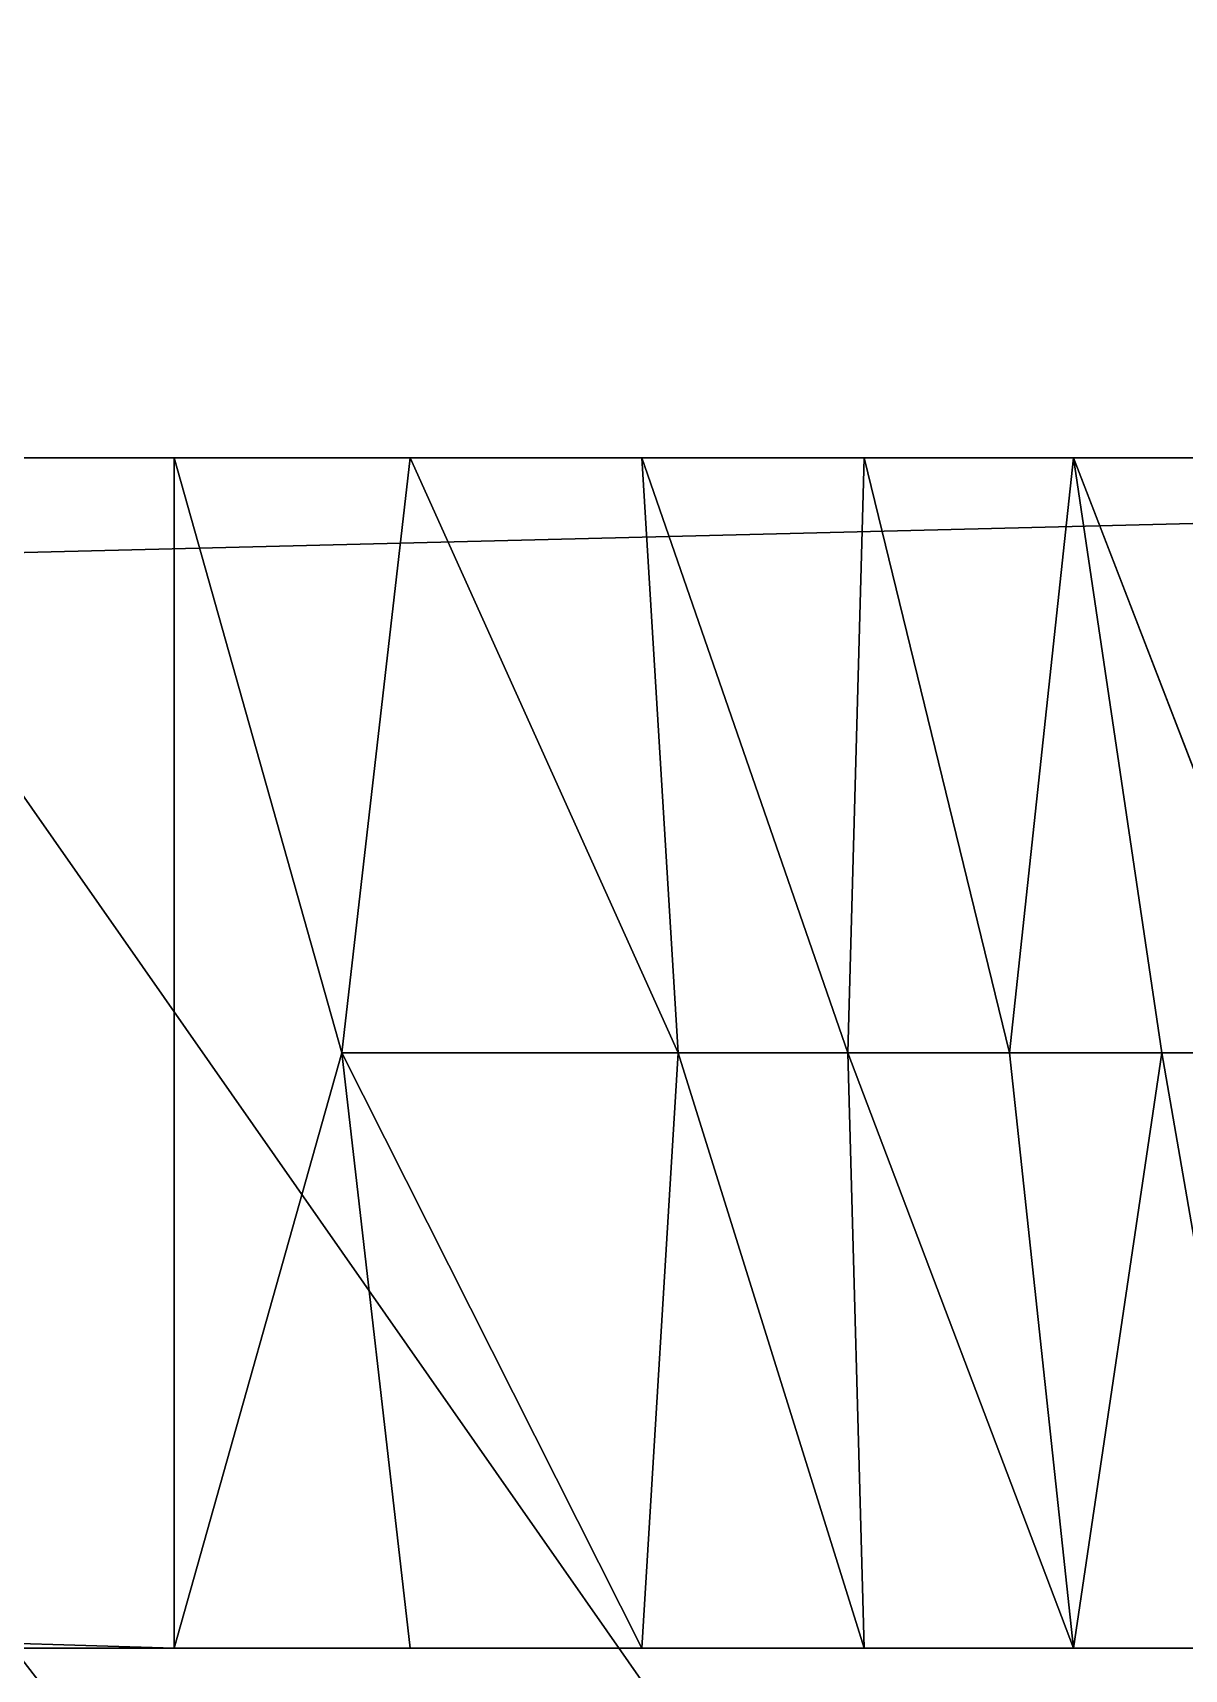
# Model space of a CAD drawing. Extents: x 207 to 387, y 94 to 160.
# Drawn here: x 363.16 to 366.97, y 121.37 to 126.78 of the extents above; entities that cross this region are included whole.
import ezdxf

# ---------------------------------------------------------------- set-up
doc = ezdxf.new("R2010")
doc.units = 0
doc.header["$LTSCALE"] = 2.54
doc.layers.get('0').update_dxf_attribs({"color": 13, "linetype": 'CONTINUOUS'})

# ---------------------------------------------------------------- blocks, each defined once
blk = doc.blocks.new('SP_05_ALTFIELD_CREDENZA_DW')
at = {"color": 23}
for p, q in [((10.9688, 38.25), (169.0312, 38.25)), ((10.9688, 38.25), (169.0312, 38.25)), ((19.4556, 38.25, 6.3712), (20.0894, 38.25, 5.9124)), ((19.4556, 38.25, 6.3712), (20.0894, 38.25, 5.9124)), ((20.0894, 38.25, 5.9124), (20.7809, 38.25, 5.546)), ((20.0894, 38.25, 5.9124), (20.7809, 38.25, 5.546)), ((20.7809, 38.25, 5.546), (21.5164, 38.25, 5.2791)), ((20.7809, 38.25, 5.546), (21.5164, 38.25, 5.2791)), ((21.5164, 38.25, 5.2791), (22.2819, 38.25, 5.1169)), ((21.5164, 38.25, 5.2791), (22.2819, 38.25, 5.1169)), ((22.2819, 38.25, 5.1169), (23.0625, 38.25, 5.0625)), ((22.2819, 38.25, 5.1169), (23.0625, 38.25, 5.0625)), ((23.0625, 38.25, 5.0625), (156.9375, 38.25, 5.0625)), ((23.0625, 38.25, 5.0625), (156.9375, 38.25, 5.0625)), ((169.0312, 34.3125), (10.9688, 34.3125)), ((169.0312, 34.3125), (10.9688, 34.3125)), ((19.4556, 34.3125, 6.3712), (20.0894, 34.3125, 5.9124)), ((19.4556, 34.3125, 6.3712), (20.0894, 34.3125, 5.9124)), ((20.0894, 34.3125, 5.9124), (20.7809, 34.3125, 5.546)), ((20.0894, 34.3125, 5.9124), (20.7809, 34.3125, 5.546)), ((20.7809, 34.3125, 5.546), (21.5164, 34.3125, 5.2791)), ((20.7809, 34.3125, 5.546), (21.5164, 34.3125, 5.2791)), ((21.5164, 34.3125, 5.2791), (22.2819, 34.3125, 5.1169)), ((21.5164, 34.3125, 5.2791), (22.2819, 34.3125, 5.1169)), ((22.2819, 34.3125, 5.1169), (23.0625, 34.3125, 5.0625)), ((22.2819, 34.3125, 5.1169), (23.0625, 34.3125, 5.0625)), ((23.0625, 34.3125, 5.0625), (156.9375, 34.3125, 5.0625)), ((23.0625, 34.3125, 5.0625), (156.9375, 34.3125, 5.0625))]:
    blk.add_line(p, q, dxfattribs=at)
at = {"color": 0}
for p, q in [((19.4556, 38.25, 6.3712), (19.7969, 36.2813, 6.1075)), ((19.4556, 38.25, 6.3712), (19.7969, 36.2813, 6.1075)), ((20.0894, 38.25, 5.9124), (19.7969, 36.2813, 6.1075)), ((20.0894, 38.25, 5.9124), (19.7969, 36.2813, 6.1075)), ((20.8356, 36.2813, 5.5221), (20.0894, 38.25, 5.9124)), ((20.0894, 38.25, 5.9124), (20.3007, 36.2813, 5.7872)), ((20.8356, 36.2813, 5.5221), (20.0894, 38.25, 5.9124)), ((20.0894, 38.25, 5.9124), (20.3007, 36.2813, 5.7872)), ((20.7809, 38.25, 5.546), (21.3956, 36.2813, 5.3152)), ((20.7809, 38.25, 5.546), (21.3956, 36.2813, 5.3152)), ((20.7809, 38.25, 5.546), (20.8356, 36.2813, 5.5221)), ((20.7809, 38.25, 5.546), (20.8356, 36.2813, 5.5221)), ((21.3956, 36.2813, 5.3152), (21.5164, 38.25, 5.2791)), ((21.3956, 36.2813, 5.3152), (21.5164, 38.25, 5.2791)), ((21.5164, 38.25, 5.2791), (22.5076, 36.2813, 5.0899)), ((21.5164, 38.25, 5.2791), (22.5076, 36.2813, 5.0899)), ((22.2819, 38.25, 5.1169), (22.5076, 36.2813, 5.0899)), ((22.2819, 38.25, 5.1169), (22.5076, 36.2813, 5.0899)), ((23.0625, 38.25, 5.0625), (22.5076, 36.2813, 5.0899)), ((23.0625, 38.25, 5.0625), (22.5076, 36.2813, 5.0899)), ((23.0625, 38.25, 5.0625), (23.0625, 34.3125, 5.0625)), ((23.0625, 38.25, 5.0625), (23.0625, 34.3125, 5.0625)), ((20.0894, 34.3125, 5.9124), (19.3299, 36.2813, 6.4794)), ((19.7969, 36.2813, 6.1075), (19.3299, 36.2813, 6.4794)), ((20.0894, 34.3125, 5.9124), (19.3299, 36.2813, 6.4794)), ((19.7969, 36.2813, 6.1075), (19.3299, 36.2813, 6.4794)), ((20.3007, 36.2813, 5.7872), (19.7969, 36.2813, 6.1075)), ((19.7969, 36.2813, 6.1075), (20.0894, 34.3125, 5.9124)), ((19.7969, 36.2813, 6.1075), (20.0894, 34.3125, 5.9124)), ((20.3007, 36.2813, 5.7872), (19.7969, 36.2813, 6.1075)), ((20.3007, 36.2813, 5.7872), (20.0894, 34.3125, 5.9124)), ((20.3007, 36.2813, 5.7872), (20.0894, 34.3125, 5.9124)), ((20.8356, 36.2813, 5.5221), (20.3007, 36.2813, 5.7872)), ((20.3007, 36.2813, 5.7872), (20.7809, 34.3125, 5.546)), ((20.3007, 36.2813, 5.7872), (20.7809, 34.3125, 5.546)), ((20.8356, 36.2813, 5.5221), (20.3007, 36.2813, 5.7872)), ((20.8356, 36.2813, 5.5221), (20.7809, 34.3125, 5.546)), ((20.8356, 36.2813, 5.5221), (20.7809, 34.3125, 5.546)), ((21.5164, 34.3125, 5.2791), (20.8356, 36.2813, 5.5221)), ((21.3956, 36.2813, 5.3152), (20.8356, 36.2813, 5.5221)), ((21.5164, 34.3125, 5.2791), (20.8356, 36.2813, 5.5221)), ((21.3956, 36.2813, 5.3152), (20.8356, 36.2813, 5.5221)), ((22.5076, 36.2813, 5.0899), (21.3956, 36.2813, 5.3152)), ((21.3956, 36.2813, 5.3152), (22.2819, 34.3125, 5.1169)), ((21.3956, 36.2813, 5.3152), (22.2819, 34.3125, 5.1169)), ((21.3956, 36.2813, 5.3152), (21.5164, 34.3125, 5.2791)), ((21.3956, 36.2813, 5.3152), (21.5164, 34.3125, 5.2791)), ((22.5076, 36.2813, 5.0899), (21.3956, 36.2813, 5.3152)), ((22.5076, 36.2813, 5.0899), (22.2819, 34.3125, 5.1169)), ((22.5076, 36.2813, 5.0899), (22.2819, 34.3125, 5.1169)), ((22.5076, 36.2813, 5.0899), (23.0625, 34.3125, 5.0625)), ((22.5076, 36.2813, 5.0899), (23.0625, 34.3125, 5.0625))]:
    blk.add_line(p, q, dxfattribs=at)
at = {"color": 23}
mesh = blk.add_polyface(dxfattribs=at)
corners = [(0, 65.8125, 90), (180, 6.75, 90), (0, 6.75, 90), (180, 65.8125, 90)]
mesh.append_faces([[corners[k] for k in face] for face in [(0, 1, 2), (1, 0, 3)]], dxfattribs={"vtx0": -1, "color": 23})
mesh = blk.add_polyface(dxfattribs=at)
corners = [(180, 6.75, 19.125), (0, 65.8125, 19.125), (0, 6.75, 19.125), (180, 65.8125, 19.125)]
mesh.append_faces([[corners[k] for k in face] for face in [(0, 1, 2), (1, 0, 3)]], dxfattribs={"vtx0": -1, "color": 23})
mesh = blk.add_polyface(dxfattribs=at)
corners = [(177.1875, 6.75, 87.1875), (2.8125, 65.8125, 87.1875), (2.8125, 6.75, 87.1875), (177.1875, 65.8125, 87.1875)]
mesh.append_faces([[corners[k] for k in face] for face in [(0, 1, 2), (1, 0, 3)]], dxfattribs={"vtx0": -1, "color": 23})
mesh = blk.add_polyface(dxfattribs=at)
corners = [(2.8125, 65.8125, 21.9375), (177.0813, 6.75, 21.9375), (2.8125, 6.75, 21.9375), (177.0813, 65.8125, 21.9375), (177.0813, 36.2813, 21.9375)]
mesh.append_faces([[corners[k] for k in face] for face in [(0, 1, 2), (1, 3, 4)]], dxfattribs={"vtx0": -1, "color": 23})
mesh.append_faces([[corners[k] for k in face] for face in [(1, 0, 3)]], dxfattribs={"vtx0": -1, "vtx2": -1, "color": 23})
mesh = blk.add_polyface(dxfattribs=at)
corners = [(43.9875, 12.375, 53.486), (43.5938, 59.5125, 53.486), (43.5938, 12.375, 53.486), (43.9875, 59.5125, 53.486), (43.5938, 6.75, 53.486), (2.8125, 65.1375, 53.486), (2.8125, 6.75, 53.486), (43.5938, 65.1375, 53.486)]
mesh.append_faces([[corners[k] for k in face] for face in [(1, 0, 3), (4, 5, 6)]], dxfattribs={"vtx0": -1, "color": 23})
mesh.append_faces([[corners[k] for k in face] for face in [(0, 1, 2), (5, 2, 7), (7, 2, 1)]], dxfattribs={"vtx0": -1, "vtx1": -1, "color": 23})
mesh.append_faces([[corners[k] for k in face] for face in [(5, 4, 2)]], dxfattribs={"vtx0": -1, "vtx2": -1, "color": 23})
mesh = blk.add_polyface(dxfattribs=at)
corners = [(43.5938, 65.1375, 55.736), (43.5938, 12.375, 55.736), (2.8125, 65.1375, 55.736), (43.5938, 59.5125, 55.736), (43.9875, 12.375, 55.736), (43.9875, 59.5125, 55.736), (43.5938, 6.75, 55.736), (2.8125, 6.75, 55.736)]
mesh.append_faces([[corners[k] for k in face] for face in [(4, 3, 5), (2, 6, 7)]], dxfattribs={"vtx0": -1, "color": 23})
mesh.append_faces([[corners[k] for k in face] for face in [(0, 1, 2), (1, 3, 4), (6, 2, 1)]], dxfattribs={"vtx0": -1, "vtx1": -1, "color": 23})
mesh.append_faces([[corners[k] for k in face] for face in [(1, 0, 3)]], dxfattribs={"vtx0": -1, "vtx2": -1, "color": 23})
mesh = blk.add_polyface(dxfattribs=at)
corners = [(9.0494, 36.7193), (9.0494, 35.8432), (9, 36.2813), (9.195, 37.1355), (9.195, 35.427), (9.4295, 37.5087), (9.4295, 35.0538), (9.7412, 37.8205), (9.7412, 34.742), (10.1145, 38.055), (10.1145, 34.5075), (10.5307, 38.2006), (10.5307, 34.3619), (10.9688, 38.25), (10.9688, 34.3125), (169.0312, 38.25), (169.0312, 34.3125), (169.4693, 38.2006), (169.4693, 34.3619), (169.8855, 38.055), (169.8855, 34.5075), (170.2587, 37.8205), (170.2587, 34.742), (170.5705, 37.5087), (170.5705, 35.0538), (170.805, 37.1355), (170.805, 35.427), (170.9506, 36.7193), (170.9506, 35.8432), (171, 36.2813)]
mesh.append_faces([[corners[k] for k in face] for face in [(0, 1, 2), (28, 27, 29)]], dxfattribs={"vtx0": -1, "color": 23})
mesh.append_faces([[corners[k] for k in face] for face in [(1, 3, 4), (4, 5, 6), (6, 7, 8), (8, 9, 10), (10, 11, 12), (12, 13, 14), (14, 15, 16), (16, 17, 18), (18, 19, 20), (20, 21, 22), (22, 23, 24), (24, 25, 26), (26, 27, 28)]], dxfattribs={"vtx0": -1, "vtx1": -1, "color": 23})
mesh.append_faces([[corners[k] for k in face] for face in [(1, 0, 3), (4, 3, 5), (6, 5, 7), (8, 7, 9), (10, 9, 11), (12, 11, 13), (14, 13, 15), (16, 15, 17), (18, 17, 19), (20, 19, 21), (22, 21, 23), (24, 23, 25), (26, 25, 27)]], dxfattribs={"vtx0": -1, "vtx2": -1, "color": 23})
mesh = blk.add_polyface(dxfattribs=at)
corners = [(10.9688, 38.25, 0.688), (169.0312, 38.25), (10.9688, 38.25), (169.0312, 38.25, 0.688), (10.9688, 38.25, 1.376), (169.0312, 38.25, 1.376), (23.0625, 38.25, 5.0625), (22.2819, 38.25, 5.1169), (21.5164, 38.25, 5.2791), (20.7809, 38.25, 5.546), (20.0894, 38.25, 5.9124), (19.4556, 38.25, 6.3712), (18.8915, 38.25, 6.9135), (160.5444, 38.25, 6.3712), (161.1085, 38.25, 6.9135), (159.9105, 38.25, 5.9124), (159.2191, 38.25, 5.546), (158.4836, 38.25, 5.2791), (157.7181, 38.25, 5.1169), (156.9375, 38.25, 5.0625)]
mesh.append_faces([[corners[k] for k in face] for face in [(0, 1, 2), (11, 4, 12), (5, 13, 14)]], dxfattribs={"vtx0": -1, "color": 23})
mesh.append_faces([[corners[k] for k in face] for face in [(1, 0, 3), (3, 4, 5), (6, 4, 7), (7, 4, 8), (8, 4, 9), (9, 4, 10), (10, 4, 11), (13, 5, 15), (15, 5, 16), (16, 5, 17), (17, 5, 18), (18, 5, 19), (19, 5, 6)]], dxfattribs={"vtx0": -1, "vtx1": -1, "color": 23})
mesh.append_faces([[corners[k] for k in face] for face in [(5, 4, 6)]], dxfattribs={"vtx0": -1, "vtx1": -1, "vtx2": -1, "color": 23})
mesh.append_faces([[corners[k] for k in face] for face in [(3, 0, 4)]], dxfattribs={"vtx0": -1, "vtx2": -1, "color": 23})
mesh = blk.add_polyface(dxfattribs=at)
corners = [(19.7969, 36.2813, 6.1075), (19.4556, 38.25, 6.3712), (19.3299, 36.2813, 6.4794)]
mesh.append_faces([[corners[k] for k in face] for face in [(0, 1, 2)]], dxfattribs={"color": 23})
mesh = blk.add_polyface(dxfattribs=at)
corners = [(20.0894, 38.25, 5.9124), (19.4556, 38.25, 6.3712), (19.7969, 36.2813, 6.1075)]
mesh.append_faces([[corners[k] for k in face] for face in [(0, 1, 2)]], dxfattribs={"color": 23})
mesh = blk.add_polyface(dxfattribs=at)
corners = [(20.3007, 36.2813, 5.7872), (20.0894, 38.25, 5.9124), (19.7969, 36.2813, 6.1075)]
mesh.append_faces([[corners[k] for k in face] for face in [(0, 1, 2)]], dxfattribs={"color": 23})
mesh = blk.add_polyface(dxfattribs=at)
corners = [(20.8356, 36.2813, 5.5221), (20.0894, 38.25, 5.9124), (20.3007, 36.2813, 5.7872)]
mesh.append_faces([[corners[k] for k in face] for face in [(0, 1, 2)]], dxfattribs={"color": 23})
mesh = blk.add_polyface(dxfattribs=at)
corners = [(20.8356, 36.2813, 5.5221), (20.7809, 38.25, 5.546), (20.0894, 38.25, 5.9124)]
mesh.append_faces([[corners[k] for k in face] for face in [(0, 1, 2)]], dxfattribs={"color": 23})
mesh = blk.add_polyface(dxfattribs=at)
corners = [(21.5164, 38.25, 5.2791), (20.7809, 38.25, 5.546), (21.3956, 36.2813, 5.3152)]
mesh.append_faces([[corners[k] for k in face] for face in [(0, 1, 2)]], dxfattribs={"color": 23})
mesh = blk.add_polyface(dxfattribs=at)
corners = [(21.3956, 36.2813, 5.3152), (20.7809, 38.25, 5.546), (20.8356, 36.2813, 5.5221)]
mesh.append_faces([[corners[k] for k in face] for face in [(0, 1, 2)]], dxfattribs={"color": 23})
mesh = blk.add_polyface(dxfattribs=at)
corners = [(22.5076, 36.2813, 5.0899), (21.5164, 38.25, 5.2791), (21.3956, 36.2813, 5.3152)]
mesh.append_faces([[corners[k] for k in face] for face in [(0, 1, 2)]], dxfattribs={"color": 23})
mesh = blk.add_polyface(dxfattribs=at)
corners = [(22.5076, 36.2813, 5.0899), (22.2819, 38.25, 5.1169), (21.5164, 38.25, 5.2791)]
mesh.append_faces([[corners[k] for k in face] for face in [(0, 1, 2)]], dxfattribs={"color": 23})
mesh = blk.add_polyface(dxfattribs=at)
corners = [(23.0625, 38.25, 5.0625), (22.2819, 38.25, 5.1169), (22.5076, 36.2813, 5.0899)]
mesh.append_faces([[corners[k] for k in face] for face in [(0, 1, 2)]], dxfattribs={"color": 23})
mesh = blk.add_polyface(dxfattribs=at)
corners = [(23.0625, 38.25, 5.0625), (22.5076, 36.2813, 5.0899), (23.0625, 34.3125, 5.0625)]
mesh.append_faces([[corners[k] for k in face] for face in [(0, 1, 2)]], dxfattribs={"color": 23})
mesh = blk.add_polyface(dxfattribs=at)
corners = [(156.9375, 34.3125, 5.0625), (23.0625, 38.25, 5.0625), (23.0625, 34.3125, 5.0625), (156.9375, 38.25, 5.0625)]
mesh.append_faces([[corners[k] for k in face] for face in [(0, 1, 2), (1, 0, 3)]], dxfattribs={"vtx0": -1, "color": 23})
mesh = blk.add_polyface(dxfattribs=at)
corners = [(20.0894, 34.3125, 5.9124), (19.3299, 36.2813, 6.4794), (19.4556, 34.3125, 6.3712)]
mesh.append_faces([[corners[k] for k in face] for face in [(0, 1, 2)]], dxfattribs={"color": 23})
mesh = blk.add_polyface(dxfattribs=at)
corners = [(20.0894, 34.3125, 5.9124), (19.7969, 36.2813, 6.1075), (19.3299, 36.2813, 6.4794)]
mesh.append_faces([[corners[k] for k in face] for face in [(0, 1, 2)]], dxfattribs={"color": 23})
mesh = blk.add_polyface(dxfattribs=at)
corners = [(20.3007, 36.2813, 5.7872), (19.7969, 36.2813, 6.1075), (20.0894, 34.3125, 5.9124)]
mesh.append_faces([[corners[k] for k in face] for face in [(0, 1, 2)]], dxfattribs={"color": 23})
mesh = blk.add_polyface(dxfattribs=at)
corners = [(20.7809, 34.3125, 5.546), (20.3007, 36.2813, 5.7872), (20.0894, 34.3125, 5.9124)]
mesh.append_faces([[corners[k] for k in face] for face in [(0, 1, 2)]], dxfattribs={"color": 23})
mesh = blk.add_polyface(dxfattribs=at)
corners = [(20.8356, 36.2813, 5.5221), (20.3007, 36.2813, 5.7872), (20.7809, 34.3125, 5.546)]
mesh.append_faces([[corners[k] for k in face] for face in [(0, 1, 2)]], dxfattribs={"color": 23})
mesh = blk.add_polyface(dxfattribs=at)
corners = [(21.5164, 34.3125, 5.2791), (20.8356, 36.2813, 5.5221), (20.7809, 34.3125, 5.546)]
mesh.append_faces([[corners[k] for k in face] for face in [(0, 1, 2)]], dxfattribs={"color": 23})
mesh = blk.add_polyface(dxfattribs=at)
corners = [(21.5164, 34.3125, 5.2791), (21.3956, 36.2813, 5.3152), (20.8356, 36.2813, 5.5221)]
mesh.append_faces([[corners[k] for k in face] for face in [(0, 1, 2)]], dxfattribs={"color": 23})
mesh = blk.add_polyface(dxfattribs=at)
corners = [(22.5076, 36.2813, 5.0899), (21.3956, 36.2813, 5.3152), (22.2819, 34.3125, 5.1169)]
mesh.append_faces([[corners[k] for k in face] for face in [(0, 1, 2)]], dxfattribs={"color": 23})
mesh = blk.add_polyface(dxfattribs=at)
corners = [(22.2819, 34.3125, 5.1169), (21.3956, 36.2813, 5.3152), (21.5164, 34.3125, 5.2791)]
mesh.append_faces([[corners[k] for k in face] for face in [(0, 1, 2)]], dxfattribs={"color": 23})
mesh = blk.add_polyface(dxfattribs=at)
corners = [(23.0625, 34.3125, 5.0625), (22.5076, 36.2813, 5.0899), (22.2819, 34.3125, 5.1169)]
mesh.append_faces([[corners[k] for k in face] for face in [(0, 1, 2)]], dxfattribs={"color": 23})
mesh = blk.add_polyface(dxfattribs=at)
corners = [(10.9688, 34.3125, 0.688), (169.0312, 34.3125), (10.9688, 34.3125), (169.0312, 34.3125, 0.688), (10.9688, 34.3125, 1.376), (169.0312, 34.3125, 1.376), (23.0625, 34.3125, 5.0625), (22.2819, 34.3125, 5.1169), (21.5164, 34.3125, 5.2791), (20.7809, 34.3125, 5.546), (20.0894, 34.3125, 5.9124), (19.4556, 34.3125, 6.3712), (18.8915, 34.3125, 6.9135), (160.5444, 34.3125, 6.3712), (161.1085, 34.3125, 6.9135), (159.9105, 34.3125, 5.9124), (159.2191, 34.3125, 5.546), (158.4836, 34.3125, 5.2791), (157.7181, 34.3125, 5.1169), (156.9375, 34.3125, 5.0625)]
mesh.append_faces([[corners[k] for k in face] for face in [(0, 1, 2), (11, 4, 12), (5, 13, 14)]], dxfattribs={"vtx0": -1, "color": 23})
mesh.append_faces([[corners[k] for k in face] for face in [(1, 0, 3), (3, 4, 5), (6, 4, 7), (7, 4, 8), (8, 4, 9), (9, 4, 10), (10, 4, 11), (13, 5, 15), (15, 5, 16), (16, 5, 17), (17, 5, 18), (18, 5, 19), (19, 5, 6)]], dxfattribs={"vtx0": -1, "vtx1": -1, "color": 23})
mesh.append_faces([[corners[k] for k in face] for face in [(5, 4, 6)]], dxfattribs={"vtx0": -1, "vtx1": -1, "vtx2": -1, "color": 23})
mesh.append_faces([[corners[k] for k in face] for face in [(3, 0, 4)]], dxfattribs={"vtx0": -1, "vtx2": -1, "color": 23})

msp = doc.modelspace()

# ---------------------------------------------------------------- block references
at = {"color": 23, "rotation": 180}
msp.add_blockref('SP_05_ALTFIELD_CREDENZA_DW', (386.6938, 159.6899), dxfattribs=at)

doc.saveas('drawing.dxf')
